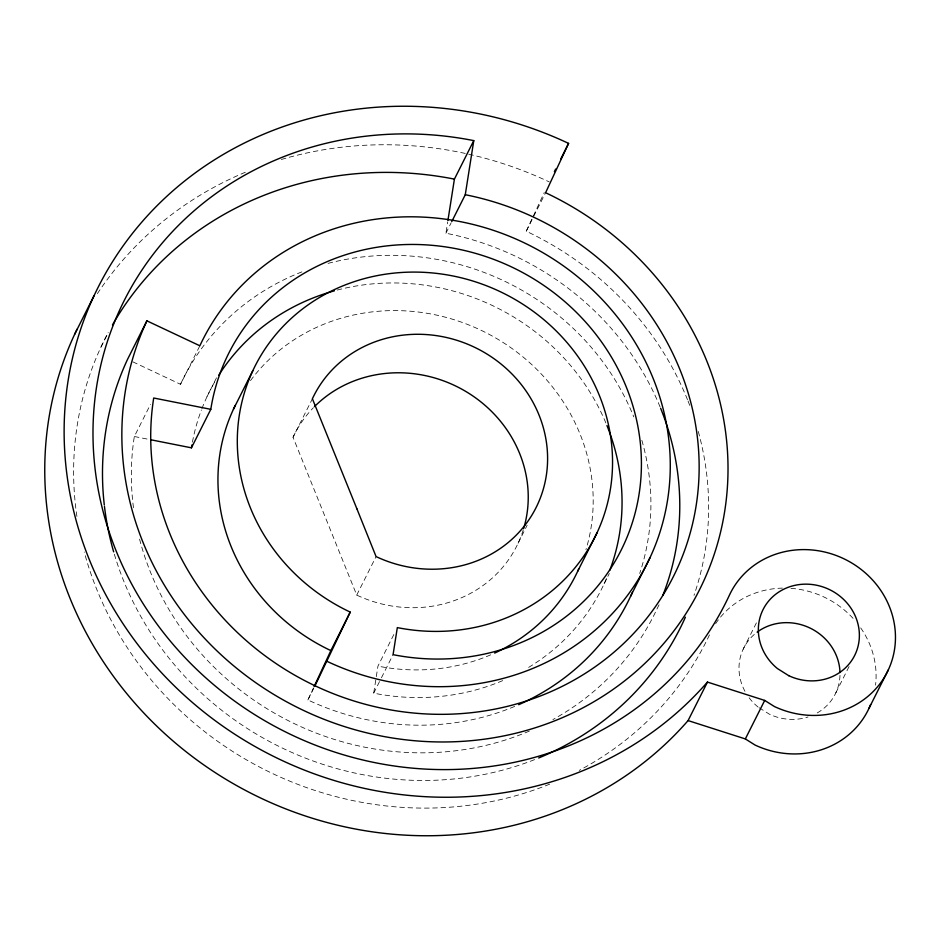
<?xml version="1.0" encoding="UTF-8"?>
<svg xmlns="http://www.w3.org/2000/svg" width="942" height="942" viewBox="0 0 942 942"><rect width="100%" height="100%" fill="white"/><g stroke="black" fill="none" stroke-linecap="round" stroke-linejoin="round"><path stroke-width="0.71" stroke-dasharray="4.71 3.53" d="M502.698 680.63A219.51 204.096 26.7 0 1 373.703 693.159L377.954 666.112L394.733 632.741M660.095 406.968A278.043 258.52 26.7 0 0 445.919 233.227L447.709 221.841M514.685 706.418A248.782 231.308 26.7 0 1 307.881 699.941L313.474 687.931M687.483 399.655A307.316 285.732 26.7 0 0 526.237 231.226L544.252 192.557M101.065 346.88L108.165 332.762M133.481 507.691A278.043 258.52 26.7 0 1 134.329 436.511L150.473 404.424M132.834 361.846L180.499 384.289L199.857 345.785M206.981 396.747L217.955 374.928M523.293 529.793A124.391 115.654 26.7 0 1 356.724 595.097L293.033 437.265L312.391 398.76M445.919 233.227L451.077 222.96M526.237 231.226L545.595 192.721M356.724 595.097L376.082 556.592M307.881 699.941L314.334 687.107M373.703 693.159L380.803 679.041M381.451 677.757L393.073 654.666M518.1 543.24L527.131 525.271M604.152 583.757L609.321 573.49M659.047 604.835L657.116 608.685A278.043 258.52 26.7 0 1 552.872 719.594M743.167 649.203L757.368 620.966M835.837 692.841L849.401 665.888M134.329 436.511L150.037 439.62M759.217 707.783L769.39 714.189A51.221 47.618 26.7 0 0 808.048 716.968M839.993 675.355A51.221 47.618 26.7 0 1 815.937 713.647M758.086 707.077A51.221 47.618 26.7 0 1 748.914 697.492M744.981 691.346A51.221 47.618 26.7 0 1 756.014 633M715.637 623.675A87.806 81.636 26.7 0 1 782.449 588.126M790.962 588.338A87.806 81.636 26.7 0 1 854.653 620.13M860.717 627.902A87.806 81.636 26.7 0 1 875.542 685.164M709.456 634.932A336.588 312.944 26.7 0 1 579.259 770.379M549.692 784.156A336.588 312.944 26.7 0 1 84.274 552.047M76.914 516.452A336.588 312.944 26.7 0 1 108.212 332.573M180.499 384.289A248.782 231.308 26.7 0 1 303.194 271.378M328.063 263.383A248.782 231.308 26.7 0 1 633.789 416.917M641.855 440.326A248.782 231.308 26.7 0 1 639.689 573.478M534.62 759.617A307.316 285.732 26.7 0 1 114.064 553.26M688.025 401.009A307.316 285.732 26.7 0 1 690.121 406.438M698.269 431.471A307.316 285.732 26.7 0 1 694.007 595.356M97.379 293.657A365.849 340.156 26.7 0 1 245.344 172.256M281.317 159.492A365.849 340.156 26.7 0 1 549.221 181.888M490.688 654.843A190.237 176.884 26.7 0 1 377.954 666.112M250.49 380.615A190.237 176.884 26.7 0 1 485.189 332.302A190.237 176.884 26.7 0 1 585.959 549.657M606.495 578.518A219.51 204.096 26.7 0 1 525.966 668.973M192.415 442.139A219.51 204.096 26.7 0 1 201.4 410.017M201.918 408.663A219.51 204.096 26.7 0 1 215.718 380.191M337.248 290.054A219.51 204.096 26.7 0 1 606.401 424.23M529.369 731.074A278.043 258.52 26.7 0 1 139.534 538.954M293.033 437.265A124.391 115.654 26.7 0 1 313.403 407.698"/><path stroke-width="1.41" d="M447.933 220.416L454.409 179.121L473.779 140.617A336.588 312.944 26.7 0 0 102.101 359.82A336.588 312.944 26.7 0 0 319.809 746.853A336.588 312.944 26.7 0 0 729.438 595.12A87.806 81.636 26.7 0 1 843.349 558.512A87.806 81.636 26.7 0 1 888.306 669.915L868.936 708.419M451.724 221.676L465.277 194.723L473.779 140.617M314.098 686.6L330.866 650.604L350.224 612.1A190.237 176.884 26.7 0 1 300.51 310.542A190.237 176.884 26.7 0 1 604.788 410.759A190.237 176.884 26.7 0 1 397.324 627.607L393.073 654.666A219.51 204.096 26.7 0 0 639.065 494.173A219.51 204.096 26.7 0 0 456.788 248.841A219.51 204.096 26.7 0 0 210.796 409.323L191.438 447.827L151.462 439.902M314.981 685.823L350.224 612.1M888.306 669.915A87.806 81.636 26.7 0 1 774.395 706.524L764.704 700.424L707.454 682.079A365.849 340.156 26.7 0 1 225.986 728.366A365.849 340.156 26.7 0 1 107.729 269.636A365.849 340.156 26.7 0 1 568.579 143.384L545.595 192.721A307.316 285.732 26.7 0 1 702.956 582.651A307.316 285.732 26.7 0 1 304.254 710.774A307.316 285.732 26.7 0 1 146.905 320.845L127.547 359.349A307.316 285.732 26.7 0 0 104.291 504.959M74.583 334.422L93.953 295.918M233.451 409.217L252.821 370.712M554.379 171.621L555.674 169.054M560.843 158.786L568.579 143.384M577.682 571.288L597.04 532.783M630.634 596.215L649.992 557.711A248.782 231.308 26.7 0 0 522.61 242.059A248.782 231.308 26.7 0 0 199.857 345.785L146.905 320.845M77.079 329.194A365.849 340.156 26.7 0 0 217.319 773.971A365.849 340.156 26.7 0 0 688.084 720.583L707.454 682.079M688.084 720.583L745.334 738.928L764.704 700.424M210.796 409.323L153.699 398.007A278.043 258.52 26.7 0 0 384.572 708.773A278.043 258.52 26.7 0 0 696.162 505.489A278.043 258.52 26.7 0 0 465.277 194.723M745.334 738.928L755.025 745.028A87.806 81.636 26.7 0 0 870.632 704.522M578.859 568.674A190.237 176.884 26.7 0 1 494.668 653.077M330.866 650.604A190.237 176.884 26.7 0 1 235.323 405.343M685.399 617.187A307.316 285.732 26.7 0 1 538.671 757.98M113.652 551.847A307.316 285.732 26.7 0 1 104.456 506.396M632.4 592.318A248.782 231.308 26.7 0 1 518.701 704.698M191.438 447.827A219.51 204.096 26.7 0 1 191.897 444.977M218.744 375.234A219.51 204.096 26.7 0 1 334.422 290.819M606.942 425.537A219.51 204.096 26.7 0 1 609.733 570.487M660.636 408.286A278.043 258.52 26.7 0 1 662.885 595.238M112.475 324.884A336.588 312.944 26.7 0 1 454.409 179.121M757.133 632.141A51.221 47.618 26.7 0 1 810.285 628.173A51.221 47.618 26.7 0 1 839.993 672.541M314.428 406.661A124.391 115.654 26.7 0 1 464.689 390.8A124.391 115.654 26.7 0 1 523.717 528.403M649.992 557.711A248.782 231.308 26.7 0 1 327.239 661.437M788.76 675.685L777.444 668.573A51.221 47.618 26.7 0 1 786.299 588.055A51.221 47.618 26.7 0 1 859.363 634.048A51.221 47.618 26.7 0 1 788.76 675.685M356.9 508.821L312.391 398.76A124.391 115.654 26.7 0 1 473.767 346.903A124.391 115.654 26.7 0 1 537.458 504.735A124.391 115.654 26.7 0 1 376.082 556.592L356.9 508.821"/></g></svg>
